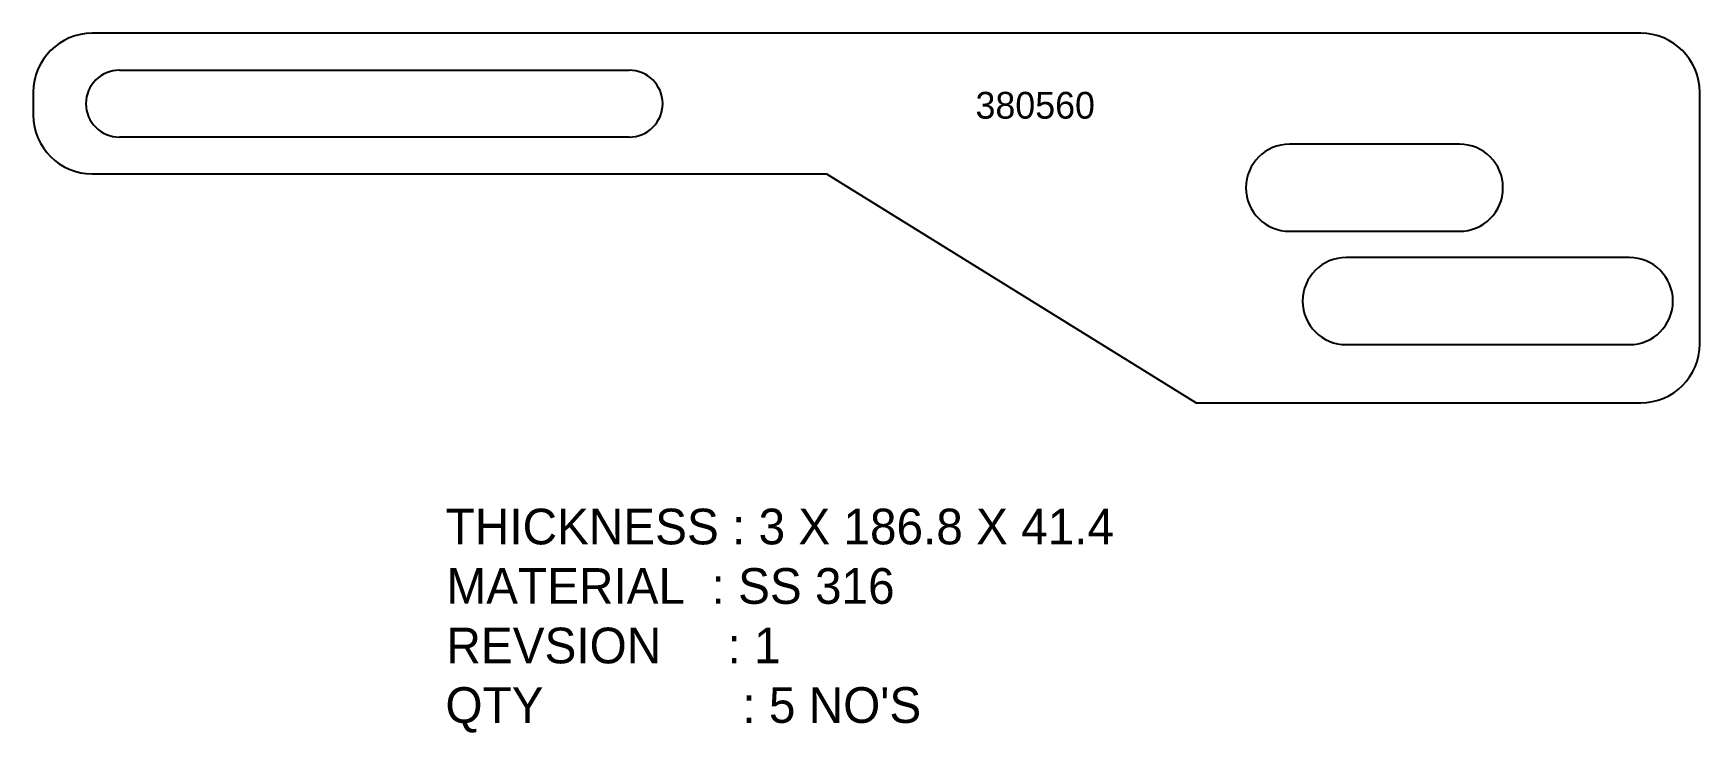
# Model space of a CAD drawing. Header units: inches. Extents: x 3185 to 3372, y 176 to 254.
import ezdxf

# ---------------------------------------------------------------- set-up
doc = ezdxf.new("R2010")
doc.units = ezdxf.units.IN
doc.header["$MEASUREMENT"] = 0
doc.layers.add('LaserCutting', color=3, linetype='Continuous')

msp = doc.modelspace()

# ---------------------------------------------------------------- linework, layer by layer
at = {"layer": 'LaserCutting'}
for p, q in [((3365.46, 254.16), (3191.86, 254.16)), ((3194.91, 250.03), (3252.06, 250.03)), ((3185.26, 247.56), (3185.26, 245.01)), ((3372.06, 219.36), (3372.06, 247.56)), ((3252.06, 242.53), (3194.91, 242.53)), ((3345.13, 241.73), (3326.08, 241.73)), ((3191.86, 238.41), (3274.16, 238.41)), ((3274.16, 238.41), (3315.61, 212.76)), ((3326.08, 231.98), (3345.13, 231.98)), ((3364.18, 229.03), (3332.43, 229.03)), ((3332.43, 219.28), (3364.18, 219.28)), ((3315.61, 212.76), (3365.46, 212.76))]:
    msp.add_line(p, q, dxfattribs=at)
for centre, radius, start, end in [((3191.86, 247.56), 6.6, 90, 180), ((3365.46, 247.56), 6.6, 0, 90), ((3194.91, 246.28), 3.75, 90, 270), ((3252.06, 246.28), 3.75, 270, 90), ((3191.86, 245.01), 6.6, 180, 270), ((3326.08, 236.86), 4.88, 90, 270), ((3345.13, 236.86), 4.88, 270, 90), ((3332.43, 224.16), 4.88, 90, 270), ((3364.18, 224.16), 4.88, 270, 90), ((3365.46, 219.36), 6.6, 270, 360)]:
    msp.add_arc(centre, radius, start, end, dxfattribs=at)

# ---------------------------------------------------------------- texts
at = {"color": 7}
for s, p in [('THICKNESS : 3 X 186.8 X 41.4 ', (3231.49, 196.9)), ('MATERIAL  : SS 316', (3231.57, 190.24)), ('REVSION     : 1', (3231.57, 183.57)), ("QTY               : 5 NO'S", (3231.46, 176.9))]:
    msp.add_text(s, height=4, dxfattribs=at).set_placement(p)
at = {"layer": 'LaserCutting', "insert": (3290.88, 247.6), "char_height": 3, "attachment_point": 1}
msp.add_mtext_dynamic_manual_height_columns('{\\fCentury Gothic|b0|i0|c0|p34;\\C1;380560}', width=42.1308, gutter_width=1, heights=[0], dxfattribs=at)

doc.saveas('drawing.dxf')
